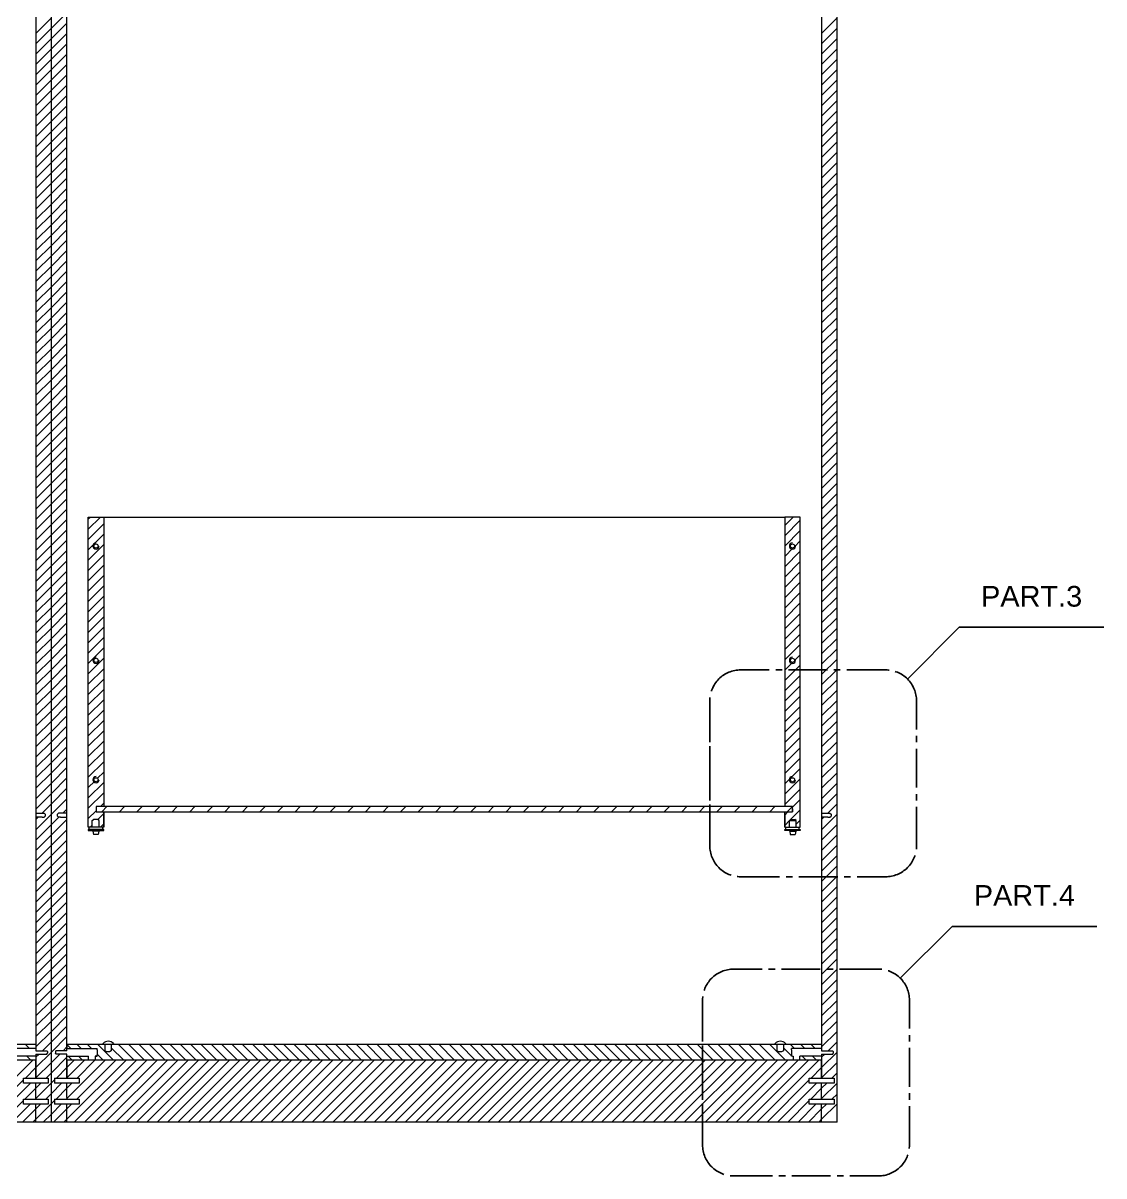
# Model space of a CAD drawing. Header units: millimetres. Extents: x -1335 to 2991, y -7 to 1980.
# Drawn here: x -737.8 to -633.3, y 1516.4 to 1627.9 of the extents above; entities that cross this region are included whole.
import ezdxf
from ezdxf.enums import TextEntityAlignment as Align

# ---------------------------------------------------------------- set-up
doc = ezdxf.new("R2010")
doc.units = ezdxf.units.MM
doc.linetypes.add('CENTER2', pattern=[1.125, 0.75, -0.125, 0.125, -0.125])
doc.layers.get('0').update_dxf_attribs({"color": 8})
doc.layers.add('A-SECT A-MCUT', color=7, linetype='Continuous', lineweight=35)
for name, color, linetype in [('Campiture', 1, 'Continuous'), ('filatura', 8, 'Continuous'), ('Incastri', 4, 'Continuous')]:
    doc.layers.add(name, color=color, linetype=linetype)
doc.styles.add('ARIAL', font='Arial.ttf')

msp = doc.modelspace()

# ---------------------------------------------------------------- hatches: boundary and pattern name
h = msp.add_hatch()
h.set_pattern_fill('JIS_WOOD', color=175, scale=1.7)
h.set_pattern_definition([(45, (-1304.884, 738.9291), (-0.85, 0.85), [])])
h.paths.add_polyline_path([(-663.39, 1551.92), (-663.39, 1552.12), (-730.75, 1552.12), (-730.75, 1551.62), (-730, 1551.62), (-664.14, 1551.62), (-663.39, 1551.62)])

# ---------------------------------------------------------------- linework, layer by layer
for p, q in [((-735.07, 1527.61), (-735.07, 1722.81)), ((-659.07, 1527.61), (-659.07, 1722.81)), ((-659.07, 1527.61), (-659.07, 1722.81)), ((-736.57, 1721.89), (-736.57, 1551.1)), ((-660.57, 1721.89), (-660.57, 1551.5)), ((-733.57, 1625.96), (-733.57, 1672.88)), ((-733.57, 1624.46), (-733.57, 1625.96)), ((-733.57, 1577.53), (-733.57, 1624.46)), ((-731.5, 1550.12), (-731.5, 1580.12)), ((-731.5, 1580.12), (-730, 1580.12)), ((-730, 1580.12), (-730, 1561.82)), ((-730, 1580.12), (-664.14, 1580.12)), ((-662.64, 1580.12), (-664.14, 1580.12)), ((-664.14, 1580.12), (-664.14, 1561.82)), ((-662.64, 1550.12), (-662.64, 1580.12)), ((-733.57, 1576.03), (-733.57, 1577.53)), ((-733.57, 1551.5), (-733.57, 1576.03)), ((-730, 1561.82), (-730, 1552.92)), ((-664.14, 1561.82), (-664.14, 1552.92)), ((-730, 1552.92), (-730, 1552.12)), ((-664.14, 1552.92), (-664.14, 1552.12)), ((-736.57, 1551.1), (-736.57, 1528.52)), ((-733.57, 1528.52), (-733.57, 1551.5)), ((-730.75, 1551.62), (-730.75, 1551.62)), ((-730, 1551.62), (-730, 1551.02)), ((-730, 1550.12), (-730, 1551.62)), ((-730, 1551.02), (-730, 1550.82)), ((-730, 1550.82), (-730, 1550.62)), ((-664.14, 1551.62), (-664.14, 1551.02)), ((-664.14, 1550.12), (-664.14, 1551.62)), ((-664.14, 1551.02), (-664.14, 1550.82)), ((-664.14, 1550.82), (-664.14, 1550.62)), ((-663.39, 1551.62), (-663.39, 1551.62)), ((-660.57, 1551.5), (-660.57, 1528.52)), ((-730, 1550.12), (-731.5, 1550.12)), ((-730, 1550.62), (-730, 1550.12)), ((-664.14, 1550.62), (-664.14, 1550.12)), ((-664.14, 1550.12), (-662.64, 1550.12)), ((-736.57, 1529.11), (-809.57, 1529.11)), ((-733.57, 1528.52), (-733.57, 1529.11)), ((-733.57, 1529.11), (-733.57, 1528.73)), ((-730.07, 1529.11), (-733.57, 1529.11)), ((-660.57, 1529.11), (-733.57, 1529.11)), ((-729.07, 1529.11), (-730.07, 1529.11)), ((-729.87, 1529.11), (-730.07, 1529.11)), ((-736.57, 1527.61), (-809.57, 1527.61)), ((-736.57, 1528.19), (-736.57, 1527.61)), ((-736.57, 1525.88), (-736.57, 1527.61)), ((-736.57, 1527.61), (-736.57, 1525.88)), ((-735.07, 1521.61), (-735.07, 1527.61)), ((-735.07, 1521.61), (-735.07, 1527.61)), ((-733.57, 1527.61), (-733.57, 1528.19)), ((-733.57, 1525.88), (-733.57, 1528.19)), ((-733.57, 1527.61), (-733.57, 1525.88)), ((-733.57, 1527.61), (-733.57, 1525.88)), ((-660.57, 1527.61), (-733.57, 1527.61)), ((-660.57, 1528.19), (-660.57, 1527.61)), ((-660.57, 1525.88), (-660.57, 1527.61)), ((-660.57, 1527.61), (-660.57, 1525.88)), ((-659.07, 1521.61), (-659.07, 1527.61)), ((-659.07, 1521.61), (-659.07, 1527.61)), ((-736.57, 1523.84), (-736.57, 1525.38)), ((-733.57, 1524.01), (-733.57, 1525.38)), ((-660.57, 1523.84), (-660.57, 1525.38)), ((-733.57, 1524.01), (-733.57, 1523.84)), ((-736.57, 1521.61), (-736.57, 1523.34)), ((-733.57, 1521.61), (-733.57, 1523.34)), ((-733.57, 1521.61), (-733.57, 1523.34)), ((-660.57, 1521.61), (-660.57, 1523.34)), ((-735.07, 1521.61), (-811.07, 1521.61)), ((-659.07, 1521.61), (-735.07, 1521.61))]:
    msp.add_line(p, q)
at = {"color": 175, "linetype": 'Continuous'}
for p, q in [((-731.5, 1579.96), (-731.33, 1580.12)), ((-731.5, 1578.96), (-730.33, 1580.12)), ((-664.14, 1579.31), (-663.33, 1580.12)), ((-664.14, 1578.31), (-662.64, 1579.81)), ((-731.5, 1577.96), (-730, 1579.46)), ((-664.14, 1577.31), (-662.64, 1578.81)), ((-731.5, 1576.96), (-730, 1578.46)), ((-731.5, 1575.96), (-730, 1577.46)), ((-663.2, 1577.25), (-662.64, 1577.81)), ((-731.5, 1574.96), (-730, 1576.46)), ((-664.14, 1576.31), (-663.32, 1577.13)), ((-664.14, 1575.31), (-662.64, 1576.81)), ((-731.5, 1573.96), (-730, 1575.46)), ((-664.14, 1574.31), (-662.64, 1575.81)), ((-731.5, 1572.96), (-730, 1574.46)), ((-664.14, 1573.31), (-662.64, 1574.81)), ((-731.5, 1571.96), (-730, 1573.46)), ((-664.14, 1572.31), (-662.64, 1573.81)), ((-731.5, 1570.96), (-730, 1572.46)), ((-664.14, 1571.31), (-662.64, 1572.81)), ((-731.5, 1569.96), (-730, 1571.46)), ((-664.14, 1570.31), (-662.64, 1571.81)), ((-664.14, 1569.31), (-662.64, 1570.81)), ((-731.5, 1568.96), (-730, 1570.46)), ((-664.14, 1568.31), (-662.64, 1569.81)), ((-731.5, 1567.96), (-730, 1569.46)), ((-664.14, 1567.31), (-662.64, 1568.81)), ((-731.5, 1566.96), (-730, 1568.46)), ((-731.5, 1565.96), (-730, 1567.46)), ((-664.14, 1566.31), (-662.64, 1567.81)), ((-731.5, 1564.96), (-730, 1566.46)), ((-663.19, 1566.26), (-662.64, 1566.81)), ((-731.5, 1563.96), (-730, 1565.46)), ((-664.14, 1565.31), (-663.38, 1566.07)), ((-664.14, 1564.31), (-662.64, 1565.81)), ((-731.5, 1562.96), (-730, 1564.46)), ((-664.14, 1563.31), (-662.64, 1564.81)), ((-731.5, 1561.96), (-730, 1563.46)), ((-664.14, 1562.31), (-662.64, 1563.81)), ((-731.5, 1560.96), (-730, 1562.46)), ((-664.14, 1561.31), (-662.64, 1562.81)), ((-664.14, 1560.31), (-662.64, 1561.81)), ((-731.5, 1559.96), (-730, 1561.46)), ((-664.14, 1559.31), (-662.64, 1560.81)), ((-731.5, 1558.96), (-730, 1560.46)), ((-664.14, 1558.31), (-662.64, 1559.81)), ((-731.5, 1557.96), (-730, 1559.46)), ((-731.5, 1556.96), (-730, 1558.46)), ((-664.14, 1557.31), (-662.64, 1558.81)), ((-731.5, 1555.96), (-730, 1557.46)), ((-664.14, 1556.31), (-662.64, 1557.81)), ((-731.5, 1554.96), (-730, 1556.46)), ((-664.14, 1555.31), (-662.64, 1556.81)), ((-730.6, 1554.86), (-730, 1555.46)), ((-664.14, 1554.31), (-662.64, 1555.81)), ((-731.5, 1553.96), (-730.88, 1554.57)), ((-731.5, 1552.96), (-730, 1554.46)), ((-664.14, 1553.31), (-662.64, 1554.81)), ((-731.5, 1551.96), (-730, 1553.46)), ((-664.14, 1552.31), (-662.64, 1553.81)), ((-730.33, 1552.12), (-730, 1552.46)), ((-663.66, 1550.8), (-662.64, 1551.81)), ((-663.39, 1552.06), (-662.64, 1552.81)), ((-736.57, 1550.89), (-736.36, 1551.1)), ((-731.5, 1550.96), (-730.75, 1551.71)), ((-730.59, 1550.86), (-730, 1551.46)), ((-664.14, 1551.31), (-663.83, 1551.62)), ((-664.14, 1550.31), (-663.68, 1550.77)), ((-663.02, 1550.44), (-662.64, 1550.81)), ((-731.33, 1550.12), (-731.12, 1550.33)), ((-730.33, 1550.12), (-730, 1550.46)), ((-730.85, 1527.61), (-730.82, 1527.63)), ((-736.58, 1525.88), (-736.57, 1525.89)), ((-733.58, 1525.88), (-733.57, 1525.89)), ((-660.58, 1525.88), (-660.57, 1525.89)), ((-736.62, 1523.84), (-736.57, 1523.89)), ((-733.62, 1523.84), (-733.57, 1523.89)), ((-660.62, 1523.84), (-660.57, 1523.89))]:
    msp.add_line(p, q, dxfattribs=at)
at = {"linetype": 'Continuous'}
msp.add_line((-660.57, 1550.89), (-660.36, 1551.1), dxfattribs=at)
msp.add_lwpolyline([(-663.39, 1551.92), (-663.39, 1551.62), (-663.39, 1552.12), (-730.75, 1552.12), (-730.75, 1551.62), (-730, 1551.62), (-664.14, 1551.62), (-663.39, 1551.62), (-663.39, 1551.62)])
at = {"layer": 'A-SECT A-MCUT'}
for p, q in [((-647.26, 1569.46), (-652.26, 1564.46)), ((-647.26, 1569.46), (-633.26, 1569.46)), ((-647.96, 1540.53), (-652.96, 1535.53)), ((-647.96, 1540.53), (-633.96, 1540.53))]:
    msp.add_line(p, q, dxfattribs=at)
at = {"layer": 'A-SECT A-MCUT', "linetype": 'CENTER2', "ltscale": 5}
for points in [[(-671.39, 1548.34, 0.414214), (-668.39, 1545.34), (-654.39, 1545.34, 0.414214), (-651.39, 1548.34), (-651.39, 1562.34, 0.414214), (-654.39, 1565.34), (-668.39, 1565.34, 0.414214), (-671.39, 1562.34), (-671.39, 1548.34), (-671.39, 1562.34)], [(-672.08, 1519.41, 0.414214), (-669.08, 1516.41), (-655.08, 1516.41, 0.414214), (-652.08, 1519.41), (-652.08, 1533.41, 0.414214), (-655.08, 1536.41), (-669.08, 1536.41, 0.414214), (-672.08, 1533.41), (-672.08, 1519.41), (-672.08, 1533.41)]]:
    msp.add_lwpolyline(points, format="xyb", dxfattribs=at)
at = {"layer": 'Campiture'}
msp.add_line((-735.07, 1527.61), (-735.07, 1722.81), dxfattribs=at)
at = {"layer": 'Campiture', "linetype": 'Continuous'}
for p, q in [((-735.07, 1627.39), (-733.57, 1628.89)), ((-736.57, 1626.89), (-735.07, 1628.39)), ((-735.07, 1626.39), (-733.57, 1627.89)), ((-660.57, 1626.89), (-659.07, 1628.39)), ((-736.57, 1625.89), (-735.07, 1627.39)), ((-735.07, 1625.39), (-733.57, 1626.89)), ((-660.57, 1625.89), (-659.07, 1627.39)), ((-736.57, 1624.89), (-735.07, 1626.39)), ((-736.57, 1623.89), (-735.07, 1625.39)), ((-735.07, 1624.39), (-733.57, 1625.89)), ((-660.57, 1624.89), (-659.07, 1626.39)), ((-660.57, 1623.89), (-659.07, 1625.39)), ((-736.57, 1622.89), (-735.07, 1624.39)), ((-735.07, 1623.39), (-733.57, 1624.89)), ((-660.57, 1622.89), (-659.07, 1624.39)), ((-736.57, 1621.89), (-735.07, 1623.39)), ((-735.07, 1622.39), (-733.57, 1623.89)), ((-660.57, 1621.89), (-659.07, 1623.39)), ((-736.57, 1620.89), (-735.07, 1622.39)), ((-735.07, 1621.39), (-733.57, 1622.89)), ((-660.57, 1620.89), (-659.07, 1622.39)), ((-736.57, 1619.89), (-735.07, 1621.39)), ((-735.07, 1620.39), (-733.57, 1621.89)), ((-735.07, 1619.39), (-733.57, 1620.89)), ((-660.57, 1619.89), (-659.07, 1621.39)), ((-736.57, 1618.89), (-735.07, 1620.39)), ((-735.07, 1618.39), (-733.57, 1619.89)), ((-660.57, 1618.89), (-659.07, 1620.39)), ((-736.57, 1617.89), (-735.07, 1619.39)), ((-735.07, 1617.39), (-733.57, 1618.89)), ((-660.57, 1617.89), (-659.07, 1619.39)), ((-736.57, 1616.89), (-735.07, 1618.39)), ((-735.07, 1616.39), (-733.57, 1617.89)), ((-660.57, 1616.89), (-659.07, 1618.39)), ((-736.57, 1615.89), (-735.07, 1617.39)), ((-735.07, 1615.39), (-733.57, 1616.89)), ((-660.57, 1615.89), (-659.07, 1617.39)), ((-736.57, 1614.89), (-735.07, 1616.39)), ((-736.57, 1613.89), (-735.07, 1615.39)), ((-735.07, 1614.39), (-733.57, 1615.89)), ((-660.57, 1614.89), (-659.07, 1616.39)), ((-660.57, 1613.89), (-659.07, 1615.39)), ((-736.57, 1612.89), (-735.07, 1614.39)), ((-735.07, 1613.39), (-733.57, 1614.89)), ((-660.57, 1612.89), (-659.07, 1614.39)), ((-736.57, 1611.89), (-735.07, 1613.39)), ((-735.07, 1612.39), (-733.57, 1613.89)), ((-660.57, 1611.89), (-659.07, 1613.39)), ((-736.57, 1610.89), (-735.07, 1612.39)), ((-735.07, 1611.39), (-733.57, 1612.89)), ((-660.57, 1610.89), (-659.07, 1612.39)), ((-736.57, 1609.89), (-735.07, 1611.39)), ((-735.07, 1610.39), (-733.57, 1611.89)), ((-735.07, 1609.39), (-733.57, 1610.89)), ((-660.57, 1609.89), (-659.07, 1611.39)), ((-736.57, 1608.89), (-735.07, 1610.39)), ((-735.07, 1608.39), (-733.57, 1609.89)), ((-660.57, 1608.89), (-659.07, 1610.39)), ((-736.57, 1607.89), (-735.07, 1609.39)), ((-735.07, 1607.39), (-733.57, 1608.89)), ((-660.57, 1607.89), (-659.07, 1609.39)), ((-736.57, 1606.89), (-735.07, 1608.39)), ((-735.07, 1606.39), (-733.57, 1607.89)), ((-660.57, 1606.89), (-659.07, 1608.39)), ((-736.57, 1605.89), (-735.07, 1607.39)), ((-736.57, 1604.89), (-735.07, 1606.39)), ((-735.07, 1605.39), (-733.57, 1606.89)), ((-660.57, 1605.89), (-659.07, 1607.39)), ((-660.57, 1604.89), (-659.07, 1606.39)), ((-736.57, 1603.89), (-735.07, 1605.39)), ((-735.07, 1604.39), (-733.57, 1605.89)), ((-660.57, 1603.89), (-659.07, 1605.39)), ((-736.57, 1602.89), (-735.07, 1604.39)), ((-735.07, 1603.39), (-733.57, 1604.89)), ((-660.57, 1602.89), (-659.07, 1604.39)), ((-736.57, 1601.89), (-735.07, 1603.39)), ((-735.07, 1602.39), (-733.57, 1603.89)), ((-660.57, 1601.89), (-659.07, 1603.39)), ((-736.57, 1600.89), (-735.07, 1602.39)), ((-735.07, 1601.39), (-733.57, 1602.89)), ((-660.57, 1600.89), (-659.07, 1602.39)), ((-736.57, 1599.89), (-735.07, 1601.39)), ((-735.07, 1600.39), (-733.57, 1601.89)), ((-735.07, 1599.39), (-733.57, 1600.89)), ((-660.57, 1599.89), (-659.07, 1601.39)), ((-736.57, 1598.89), (-735.07, 1600.39)), ((-735.07, 1598.39), (-733.57, 1599.89)), ((-660.57, 1598.89), (-659.07, 1600.39)), ((-736.57, 1597.89), (-735.07, 1599.39)), ((-735.07, 1597.39), (-733.57, 1598.89)), ((-660.57, 1597.89), (-659.07, 1599.39)), ((-736.57, 1596.89), (-735.07, 1598.39)), ((-735.07, 1596.39), (-733.57, 1597.89)), ((-660.57, 1596.89), (-659.07, 1598.39)), ((-736.57, 1595.89), (-735.07, 1597.39)), ((-736.57, 1594.89), (-735.07, 1596.39)), ((-735.07, 1595.39), (-733.57, 1596.89)), ((-660.57, 1595.89), (-659.07, 1597.39)), ((-660.57, 1594.89), (-659.07, 1596.39)), ((-736.57, 1593.89), (-735.07, 1595.39)), ((-735.07, 1594.39), (-733.57, 1595.89)), ((-660.57, 1593.89), (-659.07, 1595.39)), ((-736.57, 1592.89), (-735.07, 1594.39)), ((-735.07, 1593.39), (-733.57, 1594.89)), ((-660.57, 1592.89), (-659.07, 1594.39)), ((-736.57, 1591.89), (-735.07, 1593.39)), ((-735.07, 1592.39), (-733.57, 1593.89)), ((-660.57, 1591.89), (-659.07, 1593.39)), ((-736.57, 1590.89), (-735.07, 1592.39)), ((-735.07, 1591.39), (-733.57, 1592.89)), ((-660.57, 1590.89), (-659.07, 1592.39)), ((-736.57, 1589.89), (-735.07, 1591.39)), ((-735.07, 1590.39), (-733.57, 1591.89)), ((-735.07, 1589.39), (-733.57, 1590.89)), ((-660.57, 1589.89), (-659.07, 1591.39)), ((-736.57, 1588.89), (-735.07, 1590.39)), ((-735.07, 1588.39), (-733.57, 1589.89)), ((-660.57, 1588.89), (-659.07, 1590.39)), ((-736.57, 1587.89), (-735.07, 1589.39)), ((-735.07, 1587.39), (-733.57, 1588.89)), ((-660.57, 1587.89), (-659.07, 1589.39)), ((-736.57, 1586.89), (-735.07, 1588.39)), ((-735.07, 1586.39), (-733.57, 1587.89)), ((-660.57, 1586.89), (-659.07, 1588.39)), ((-736.57, 1585.89), (-735.07, 1587.39)), ((-736.57, 1584.89), (-735.07, 1586.39)), ((-735.07, 1585.39), (-733.57, 1586.89)), ((-660.57, 1585.89), (-659.07, 1587.39)), ((-660.57, 1584.89), (-659.07, 1586.39)), ((-736.57, 1583.89), (-735.07, 1585.39)), ((-735.07, 1584.39), (-733.57, 1585.89)), ((-660.57, 1583.89), (-659.07, 1585.39)), ((-736.57, 1582.89), (-735.07, 1584.39)), ((-735.07, 1583.39), (-733.57, 1584.89)), ((-660.57, 1582.89), (-659.07, 1584.39)), ((-736.57, 1581.89), (-735.07, 1583.39)), ((-735.07, 1582.39), (-733.57, 1583.89)), ((-660.57, 1581.89), (-659.07, 1583.39)), ((-736.57, 1580.89), (-735.07, 1582.39)), ((-735.07, 1581.39), (-733.57, 1582.89)), ((-735.07, 1580.39), (-733.57, 1581.89)), ((-660.57, 1580.89), (-659.07, 1582.39)), ((-736.57, 1579.89), (-735.07, 1581.39)), ((-735.07, 1579.39), (-733.57, 1580.89)), ((-660.57, 1579.89), (-659.07, 1581.39)), ((-736.57, 1578.89), (-735.07, 1580.39)), ((-735.07, 1578.39), (-733.57, 1579.89)), ((-660.57, 1578.89), (-659.07, 1580.39)), ((-736.57, 1577.89), (-735.07, 1579.39)), ((-735.07, 1577.39), (-733.57, 1578.89)), ((-660.57, 1577.89), (-659.07, 1579.39)), ((-736.57, 1576.89), (-735.07, 1578.39)), ((-735.07, 1576.39), (-733.57, 1577.89)), ((-660.57, 1576.89), (-659.07, 1578.39)), ((-736.57, 1575.89), (-735.07, 1577.39)), ((-736.57, 1574.89), (-735.07, 1576.39)), ((-735.07, 1575.39), (-733.57, 1576.89)), ((-660.57, 1575.89), (-659.07, 1577.39)), ((-660.57, 1574.89), (-659.07, 1576.39)), ((-736.57, 1573.89), (-735.07, 1575.39)), ((-735.07, 1574.39), (-733.57, 1575.89)), ((-660.57, 1573.89), (-659.07, 1575.39)), ((-736.57, 1572.89), (-735.07, 1574.39)), ((-735.07, 1573.39), (-733.57, 1574.89)), ((-660.57, 1572.89), (-659.07, 1574.39)), ((-736.57, 1571.89), (-735.07, 1573.39)), ((-735.07, 1572.39), (-733.57, 1573.89)), ((-660.57, 1571.89), (-659.07, 1573.39)), ((-736.57, 1570.89), (-735.07, 1572.39)), ((-735.07, 1571.39), (-733.57, 1572.89)), ((-735.07, 1570.39), (-733.57, 1571.89)), ((-660.57, 1570.89), (-659.07, 1572.39)), ((-736.57, 1569.89), (-735.07, 1571.39)), ((-735.07, 1569.39), (-733.57, 1570.89)), ((-660.57, 1569.89), (-659.07, 1571.39)), ((-736.57, 1568.89), (-735.07, 1570.39)), ((-735.07, 1568.39), (-733.57, 1569.89)), ((-660.57, 1568.89), (-659.07, 1570.39)), ((-736.57, 1567.89), (-735.07, 1569.39)), ((-735.07, 1567.39), (-733.57, 1568.89)), ((-660.57, 1567.89), (-659.07, 1569.39)), ((-736.57, 1566.89), (-735.07, 1568.39)), ((-736.57, 1565.89), (-735.07, 1567.39)), ((-735.07, 1566.39), (-733.57, 1567.89)), ((-660.57, 1566.89), (-659.07, 1568.39)), ((-660.57, 1565.89), (-659.07, 1567.39)), ((-736.57, 1564.89), (-735.07, 1566.39)), ((-735.07, 1565.39), (-733.57, 1566.89)), ((-660.57, 1564.89), (-659.07, 1566.39)), ((-736.57, 1563.89), (-735.07, 1565.39)), ((-735.07, 1564.39), (-733.57, 1565.89)), ((-660.57, 1563.89), (-659.07, 1565.39)), ((-736.57, 1562.89), (-735.07, 1564.39)), ((-735.07, 1563.39), (-733.57, 1564.89)), ((-660.57, 1562.89), (-659.07, 1564.39)), ((-736.57, 1561.89), (-735.07, 1563.39)), ((-735.07, 1562.39), (-733.57, 1563.89)), ((-660.57, 1561.89), (-659.07, 1563.39)), ((-736.57, 1560.89), (-735.07, 1562.39)), ((-735.07, 1561.39), (-733.57, 1562.89)), ((-735.07, 1560.39), (-733.57, 1561.89)), ((-660.57, 1560.89), (-659.07, 1562.39)), ((-736.57, 1559.89), (-735.07, 1561.39)), ((-735.07, 1559.39), (-733.57, 1560.89)), ((-660.57, 1559.89), (-659.07, 1561.39)), ((-736.57, 1558.89), (-735.07, 1560.39)), ((-735.07, 1558.39), (-733.57, 1559.89)), ((-660.57, 1558.89), (-659.07, 1560.39)), ((-736.57, 1557.89), (-735.07, 1559.39)), ((-735.07, 1557.39), (-733.57, 1558.89)), ((-660.57, 1557.89), (-659.07, 1559.39)), ((-736.57, 1556.89), (-735.07, 1558.39)), ((-736.57, 1555.89), (-735.07, 1557.39)), ((-735.07, 1556.39), (-733.57, 1557.89)), ((-660.57, 1556.89), (-659.07, 1558.39)), ((-660.57, 1555.89), (-659.07, 1557.39)), ((-736.57, 1554.89), (-735.07, 1556.39)), ((-735.07, 1555.39), (-733.57, 1556.89)), ((-660.57, 1554.89), (-659.07, 1556.39)), ((-736.57, 1553.89), (-735.07, 1555.39)), ((-735.07, 1554.39), (-733.57, 1555.89)), ((-660.57, 1553.89), (-659.07, 1555.39)), ((-736.57, 1552.89), (-735.07, 1554.39)), ((-735.07, 1553.39), (-733.57, 1554.89)), ((-660.57, 1552.89), (-659.07, 1554.39)), ((-736.57, 1551.89), (-735.07, 1553.39)), ((-735.07, 1552.39), (-733.57, 1553.89)), ((-735.07, 1551.39), (-733.57, 1552.89)), ((-660.57, 1551.89), (-659.07, 1553.39)), ((-735.96, 1551.5), (-735.07, 1552.39)), ((-733.96, 1551.5), (-733.57, 1551.89)), ((-659.96, 1551.5), (-659.07, 1552.39)), ((-736.57, 1549.89), (-735.07, 1551.39)), ((-735.07, 1550.39), (-734.36, 1551.1)), ((-735.07, 1549.39), (-733.57, 1550.89)), ((-660.57, 1549.89), (-659.07, 1551.39)), ((-736.57, 1548.89), (-735.07, 1550.39)), ((-735.07, 1548.39), (-733.57, 1549.89)), ((-660.57, 1548.89), (-659.07, 1550.39)), ((-736.57, 1547.89), (-735.07, 1549.39)), ((-735.07, 1547.39), (-733.57, 1548.89)), ((-660.57, 1547.89), (-659.07, 1549.39)), ((-736.57, 1546.89), (-735.07, 1548.39)), ((-736.57, 1545.89), (-735.07, 1547.39)), ((-735.07, 1546.39), (-733.57, 1547.89)), ((-660.57, 1546.89), (-659.07, 1548.39)), ((-660.57, 1545.89), (-659.07, 1547.39)), ((-736.57, 1544.89), (-735.07, 1546.39)), ((-735.07, 1545.39), (-733.57, 1546.89)), ((-660.57, 1544.89), (-659.07, 1546.39)), ((-736.57, 1543.89), (-735.07, 1545.39)), ((-735.07, 1544.39), (-733.57, 1545.89)), ((-660.57, 1543.89), (-659.07, 1545.39)), ((-736.57, 1542.89), (-735.07, 1544.39)), ((-735.07, 1543.39), (-733.57, 1544.89)), ((-660.57, 1542.89), (-659.07, 1544.39)), ((-736.57, 1541.89), (-735.07, 1543.39)), ((-735.07, 1542.39), (-733.57, 1543.89)), ((-735.07, 1541.39), (-733.57, 1542.89)), ((-660.57, 1541.89), (-659.07, 1543.39)), ((-736.57, 1540.89), (-735.07, 1542.39)), ((-735.07, 1540.39), (-733.57, 1541.89)), ((-660.57, 1540.89), (-659.07, 1542.39)), ((-736.57, 1539.89), (-735.07, 1541.39)), ((-735.07, 1539.39), (-733.57, 1540.89)), ((-660.57, 1539.89), (-659.07, 1541.39)), ((-736.57, 1538.89), (-735.07, 1540.39)), ((-735.07, 1538.39), (-733.57, 1539.89)), ((-660.57, 1538.89), (-659.07, 1540.39)), ((-736.57, 1537.89), (-735.07, 1539.39)), ((-736.57, 1536.89), (-735.07, 1538.39)), ((-735.07, 1537.39), (-733.57, 1538.89)), ((-660.57, 1537.89), (-659.07, 1539.39)), ((-660.57, 1536.89), (-659.07, 1538.39)), ((-736.57, 1535.89), (-735.07, 1537.39)), ((-735.07, 1536.39), (-733.57, 1537.89)), ((-660.57, 1535.89), (-659.07, 1537.39)), ((-736.57, 1534.89), (-735.07, 1536.39)), ((-735.07, 1535.39), (-733.57, 1536.89)), ((-660.57, 1534.89), (-659.07, 1536.39)), ((-736.57, 1533.89), (-735.07, 1535.39)), ((-735.07, 1534.39), (-733.57, 1535.89)), ((-660.57, 1533.89), (-659.07, 1535.39)), ((-736.57, 1532.89), (-735.07, 1534.39)), ((-735.07, 1533.39), (-733.57, 1534.89)), ((-660.57, 1532.89), (-659.07, 1534.39)), ((-736.57, 1531.89), (-735.07, 1533.39)), ((-735.07, 1532.39), (-733.57, 1533.89)), ((-735.07, 1531.39), (-733.57, 1532.89)), ((-660.57, 1531.89), (-659.07, 1533.39)), ((-736.57, 1530.89), (-735.07, 1532.39)), ((-735.07, 1530.39), (-733.57, 1531.89)), ((-660.57, 1530.89), (-659.07, 1532.39)), ((-736.57, 1529.89), (-735.07, 1531.39)), ((-735.07, 1529.39), (-733.57, 1530.89)), ((-660.57, 1529.89), (-659.07, 1531.39)), ((-736.57, 1528.89), (-735.07, 1530.39)), ((-735.07, 1528.39), (-733.57, 1529.89)), ((-660.57, 1528.89), (-659.07, 1530.39)), ((-737.19, 1528.73), (-737.57, 1529.11)), ((-736.57, 1526.89), (-735.07, 1528.39)), ((-735.93, 1528.52), (-735.07, 1529.39)), ((-733.93, 1528.52), (-733.57, 1528.89)), ((-733.19, 1528.73), (-733.57, 1529.11)), ((-732.19, 1528.73), (-732.57, 1529.11)), ((-731.19, 1528.73), (-731.57, 1529.11)), ((-729.07, 1527.61), (-730.57, 1529.11)), ((-728.07, 1527.61), (-729.27, 1528.81)), ((-727.07, 1527.61), (-728.57, 1529.11)), ((-726.07, 1527.61), (-727.57, 1529.11)), ((-725.07, 1527.61), (-726.57, 1529.11)), ((-724.07, 1527.61), (-725.57, 1529.11)), ((-723.07, 1527.61), (-724.57, 1529.11)), ((-722.07, 1527.61), (-723.57, 1529.11)), ((-721.07, 1527.61), (-722.57, 1529.11)), ((-720.07, 1527.61), (-721.57, 1529.11)), ((-719.07, 1527.61), (-720.57, 1529.11)), ((-718.07, 1527.61), (-719.57, 1529.11)), ((-717.07, 1527.61), (-718.57, 1529.11)), ((-716.07, 1527.61), (-717.57, 1529.11)), ((-715.07, 1527.61), (-716.57, 1529.11)), ((-714.07, 1527.61), (-715.57, 1529.11)), ((-713.07, 1527.61), (-714.57, 1529.11)), ((-712.07, 1527.61), (-713.57, 1529.11)), ((-711.07, 1527.61), (-712.57, 1529.11)), ((-710.07, 1527.61), (-711.57, 1529.11)), ((-709.07, 1527.61), (-710.57, 1529.11)), ((-708.07, 1527.61), (-709.57, 1529.11)), ((-707.07, 1527.61), (-708.57, 1529.11)), ((-706.07, 1527.61), (-707.57, 1529.11)), ((-705.07, 1527.61), (-706.57, 1529.11)), ((-704.07, 1527.61), (-705.57, 1529.11)), ((-703.07, 1527.61), (-704.57, 1529.11)), ((-702.07, 1527.61), (-703.57, 1529.11)), ((-701.07, 1527.61), (-702.57, 1529.11)), ((-700.07, 1527.61), (-701.57, 1529.11)), ((-699.07, 1527.61), (-700.57, 1529.11)), ((-698.07, 1527.61), (-699.57, 1529.11)), ((-697.07, 1527.61), (-698.57, 1529.11)), ((-696.07, 1527.61), (-697.57, 1529.11)), ((-695.07, 1527.61), (-696.57, 1529.11)), ((-694.07, 1527.61), (-695.57, 1529.11)), ((-693.07, 1527.61), (-694.57, 1529.11)), ((-692.07, 1527.61), (-693.57, 1529.11)), ((-691.07, 1527.61), (-692.57, 1529.11)), ((-690.07, 1527.61), (-691.57, 1529.11)), ((-689.07, 1527.61), (-690.57, 1529.11)), ((-688.07, 1527.61), (-689.57, 1529.11)), ((-687.07, 1527.61), (-688.57, 1529.11)), ((-686.07, 1527.61), (-687.57, 1529.11)), ((-685.07, 1527.61), (-686.57, 1529.11)), ((-684.07, 1527.61), (-685.57, 1529.11)), ((-683.07, 1527.61), (-684.57, 1529.11)), ((-682.07, 1527.61), (-683.57, 1529.11)), ((-681.07, 1527.61), (-682.57, 1529.11)), ((-680.07, 1527.61), (-681.57, 1529.11)), ((-679.07, 1527.61), (-680.57, 1529.11)), ((-678.07, 1527.61), (-679.57, 1529.11)), ((-677.07, 1527.61), (-678.57, 1529.11)), ((-676.07, 1527.61), (-677.57, 1529.11)), ((-675.07, 1527.61), (-676.57, 1529.11)), ((-674.07, 1527.61), (-675.57, 1529.11)), ((-673.07, 1527.61), (-674.57, 1529.11)), ((-672.07, 1527.61), (-673.57, 1529.11)), ((-671.07, 1527.61), (-672.57, 1529.11)), ((-670.07, 1527.61), (-671.57, 1529.11)), ((-669.07, 1527.61), (-670.57, 1529.11)), ((-668.07, 1527.61), (-669.57, 1529.11)), ((-667.07, 1527.61), (-668.57, 1529.11)), ((-666.07, 1527.61), (-667.57, 1529.11)), ((-665.07, 1527.61), (-666.57, 1529.11)), ((-664.07, 1527.61), (-665.57, 1529.11)), ((-663.49, 1528.03), (-664.27, 1528.81)), ((-663.19, 1528.73), (-663.57, 1529.11)), ((-662.19, 1528.73), (-662.57, 1529.11)), ((-661.19, 1528.73), (-661.57, 1529.11)), ((-660.57, 1526.89), (-659.07, 1528.39)), ((-659.93, 1528.52), (-659.07, 1529.39)), ((-742.85, 1521.61), (-736.85, 1527.61)), ((-737.07, 1527.61), (-737.45, 1527.99)), ((-736.57, 1527.89), (-736.26, 1528.19)), ((-736.57, 1525.89), (-735.07, 1527.39)), ((-735.07, 1527.39), (-734.26, 1528.19)), ((-735.07, 1526.39), (-733.57, 1527.89)), ((-733.57, 1526.89), (-732.85, 1527.61)), ((-733.57, 1525.89), (-731.85, 1527.61)), ((-733.57, 1523.89), (-729.85, 1527.61)), ((-733.57, 1521.89), (-727.85, 1527.61)), ((-733.07, 1527.61), (-733.45, 1527.99)), ((-732.85, 1521.61), (-726.85, 1527.61)), ((-732.62, 1523.84), (-728.85, 1527.61)), ((-732.58, 1525.88), (-730.85, 1527.61)), ((-732.07, 1527.61), (-732.45, 1527.99)), ((-731.85, 1521.61), (-725.85, 1527.61)), ((-730.85, 1521.61), (-724.85, 1527.61)), ((-730.07, 1527.61), (-730.65, 1528.18)), ((-729.85, 1521.61), (-723.85, 1527.61)), ((-728.85, 1521.61), (-722.85, 1527.61)), ((-727.85, 1521.61), (-721.85, 1527.61)), ((-726.85, 1521.61), (-720.85, 1527.61)), ((-725.85, 1521.61), (-719.85, 1527.61)), ((-724.85, 1521.61), (-718.85, 1527.61)), ((-723.85, 1521.61), (-717.85, 1527.61)), ((-722.85, 1521.61), (-716.85, 1527.61)), ((-721.85, 1521.61), (-715.85, 1527.61)), ((-720.85, 1521.61), (-714.85, 1527.61)), ((-719.85, 1521.61), (-713.85, 1527.61)), ((-718.85, 1521.61), (-712.85, 1527.61)), ((-717.85, 1521.61), (-711.85, 1527.61)), ((-716.85, 1521.61), (-710.85, 1527.61)), ((-715.85, 1521.61), (-709.85, 1527.61)), ((-714.85, 1521.61), (-708.85, 1527.61)), ((-713.85, 1521.61), (-707.85, 1527.61)), ((-712.85, 1521.61), (-706.85, 1527.61)), ((-711.85, 1521.61), (-705.85, 1527.61)), ((-710.85, 1521.61), (-704.85, 1527.61)), ((-709.85, 1521.61), (-703.85, 1527.61)), ((-708.85, 1521.61), (-702.85, 1527.61)), ((-707.85, 1521.61), (-701.85, 1527.61)), ((-706.85, 1521.61), (-700.85, 1527.61)), ((-705.85, 1521.61), (-699.85, 1527.61)), ((-704.85, 1521.61), (-698.85, 1527.61)), ((-703.85, 1521.61), (-697.85, 1527.61)), ((-702.85, 1521.61), (-696.85, 1527.61)), ((-701.85, 1521.61), (-695.85, 1527.61)), ((-700.85, 1521.61), (-694.85, 1527.61)), ((-699.85, 1521.61), (-693.85, 1527.61)), ((-698.85, 1521.61), (-692.85, 1527.61)), ((-697.85, 1521.61), (-691.85, 1527.61)), ((-696.85, 1521.61), (-690.85, 1527.61)), ((-695.85, 1521.61), (-689.85, 1527.61)), ((-694.85, 1521.61), (-688.85, 1527.61)), ((-693.85, 1521.61), (-687.85, 1527.61)), ((-692.85, 1521.61), (-686.85, 1527.61)), ((-691.85, 1521.61), (-685.85, 1527.61)), ((-690.85, 1521.61), (-684.85, 1527.61)), ((-689.85, 1521.61), (-683.85, 1527.61)), ((-688.85, 1521.61), (-682.85, 1527.61)), ((-687.85, 1521.61), (-681.85, 1527.61)), ((-686.85, 1521.61), (-680.85, 1527.61)), ((-685.85, 1521.61), (-679.85, 1527.61)), ((-684.85, 1521.61), (-678.85, 1527.61)), ((-683.85, 1521.61), (-677.85, 1527.61)), ((-682.85, 1521.61), (-676.85, 1527.61)), ((-681.85, 1521.61), (-675.85, 1527.61)), ((-680.85, 1521.61), (-674.85, 1527.61)), ((-679.85, 1521.61), (-673.85, 1527.61)), ((-678.85, 1521.61), (-672.85, 1527.61)), ((-677.85, 1521.61), (-671.85, 1527.61)), ((-676.85, 1521.61), (-670.85, 1527.61)), ((-675.85, 1521.61), (-669.85, 1527.61)), ((-674.85, 1521.61), (-668.85, 1527.61)), ((-673.85, 1521.61), (-667.85, 1527.61)), ((-672.85, 1521.61), (-666.85, 1527.61)), ((-671.85, 1521.61), (-665.85, 1527.61)), ((-670.85, 1521.61), (-664.85, 1527.61)), ((-669.85, 1521.61), (-663.85, 1527.61)), ((-668.85, 1521.61), (-662.85, 1527.61)), ((-667.85, 1521.61), (-661.85, 1527.61)), ((-666.85, 1521.61), (-660.85, 1527.61)), ((-662.07, 1527.61), (-662.45, 1527.99)), ((-661.07, 1527.61), (-661.45, 1527.99)), ((-660.57, 1527.89), (-660.26, 1528.19)), ((-660.57, 1525.89), (-659.07, 1527.39)), ((-737.58, 1525.88), (-736.57, 1526.89)), ((-735.58, 1525.88), (-735.07, 1526.39)), ((-734.58, 1525.88), (-733.57, 1526.89)), ((-661.58, 1525.88), (-660.57, 1526.89)), ((-659.58, 1525.88), (-659.07, 1526.39)), ((-741.85, 1521.61), (-737.77, 1525.69)), ((-740.85, 1521.61), (-737.08, 1525.38)), ((-736.57, 1523.89), (-734.77, 1525.69)), ((-736.57, 1524.89), (-736.08, 1525.38)), ((-735.07, 1524.39), (-734.08, 1525.38)), ((-733.57, 1524.89), (-733.08, 1525.38)), ((-665.85, 1521.61), (-661.77, 1525.69)), ((-664.85, 1521.61), (-661.08, 1525.38)), ((-660.57, 1523.89), (-659.07, 1525.39)), ((-660.57, 1524.89), (-660.08, 1525.38)), ((-737.62, 1523.84), (-736.57, 1524.89)), ((-735.62, 1523.84), (-735.07, 1524.39)), ((-734.62, 1523.84), (-733.57, 1524.89)), ((-661.62, 1523.84), (-660.57, 1524.89)), ((-659.57, 1523.84), (-659.07, 1524.31)), ((-739.85, 1521.61), (-737.77, 1523.69)), ((-738.85, 1521.61), (-737.12, 1523.34)), ((-737.85, 1521.61), (-736.57, 1522.89)), ((-736.57, 1521.89), (-734.77, 1523.69)), ((-736.57, 1522.89), (-736.12, 1523.34)), ((-735.07, 1522.39), (-734.12, 1523.34)), ((-734.85, 1521.61), (-733.57, 1522.89)), ((-733.57, 1522.89), (-733.12, 1523.34)), ((-663.85, 1521.61), (-661.77, 1523.69)), ((-662.85, 1521.61), (-661.12, 1523.34)), ((-661.85, 1521.61), (-660.57, 1522.89)), ((-660.57, 1521.89), (-659.07, 1523.39)), ((-660.57, 1522.89), (-660.1, 1523.34)), ((-736.85, 1521.61), (-736.57, 1521.89)), ((-735.85, 1521.61), (-735.07, 1522.39)), ((-733.85, 1521.61), (-733.57, 1521.89)), ((-660.85, 1521.61), (-660.57, 1521.89))]:
    msp.add_line(p, q, dxfattribs=at)
at = {"layer": 'filatura'}
for centre in [(-663.39, 1577.32), (-663.39, 1566.27)]:
    msp.add_arc(centre, 0.3, 90, 0, dxfattribs=at)
at = {"layer": 'Incastri'}
for p, q in [((-736.57, 1551.5), (-735.77, 1551.5)), ((-735.96, 1551.1), (-736.57, 1551.1)), ((-735.96, 1551.1), (-735.77, 1551.1)), ((-735.77, 1551.5), (-735.66, 1551.4)), ((-735.77, 1551.1), (-735.66, 1551.2)), ((-735.66, 1551.4), (-735.66, 1551.2)), ((-734.37, 1551.5), (-734.48, 1551.4)), ((-734.48, 1551.2), (-734.48, 1551.4)), ((-734.37, 1551.1), (-734.48, 1551.2)), ((-733.57, 1551.5), (-734.37, 1551.5)), ((-734.18, 1551.1), (-734.37, 1551.1)), ((-734.18, 1551.1), (-733.57, 1551.1)), ((-731.12, 1550.78), (-730.98, 1550.87)), ((-731.12, 1550.12), (-731.12, 1550.78)), ((-730.6, 1550.87), (-730.98, 1550.87)), ((-730.46, 1550.78), (-730.6, 1550.87)), ((-730.46, 1550.12), (-730.46, 1550.78)), ((-663.68, 1550.78), (-663.54, 1550.87)), ((-663.68, 1550.12), (-663.68, 1550.78)), ((-663.68, 1550.78), (-663.02, 1550.78)), ((-663.54, 1550.87), (-663.16, 1550.87)), ((-663.02, 1550.78), (-663.16, 1550.87)), ((-663.02, 1550.12), (-663.02, 1550.78)), ((-660.57, 1551.5), (-659.77, 1551.5)), ((-659.96, 1551.1), (-660.57, 1551.1)), ((-659.96, 1551.1), (-659.77, 1551.1)), ((-659.77, 1551.5), (-659.66, 1551.4)), ((-659.77, 1551.1), (-659.66, 1551.2)), ((-659.66, 1551.4), (-659.66, 1551.2)), ((-730, 1549.92), (-731.5, 1549.92)), ((-731.5, 1549.92), (-731.5, 1549.82)), ((-731.5, 1549.82), (-730, 1549.82)), ((-731.4, 1549.92), (-731.4, 1550.12)), ((-731.09, 1549.74), (-731.09, 1549.82)), ((-730.46, 1549.74), (-731.09, 1549.74)), ((-731.05, 1549.74), (-731.01, 1549.42)), ((-730.49, 1549.74), (-730.53, 1549.42)), ((-730.46, 1549.82), (-730.46, 1549.74)), ((-730.1, 1549.92), (-730.1, 1550.12)), ((-730, 1549.82), (-730, 1549.92)), ((-664.14, 1549.82), (-664.14, 1549.92)), ((-664.14, 1549.92), (-662.64, 1549.92)), ((-662.64, 1549.82), (-664.14, 1549.82)), ((-664.04, 1549.92), (-664.04, 1550.12)), ((-663.68, 1549.82), (-663.68, 1549.74)), ((-663.68, 1549.74), (-663.04, 1549.74)), ((-663.64, 1549.74), (-663.6, 1549.42)), ((-663.08, 1549.74), (-663.12, 1549.42)), ((-663.04, 1549.74), (-663.04, 1549.82)), ((-662.74, 1549.92), (-662.74, 1550.12)), ((-662.64, 1549.92), (-662.64, 1549.82)), ((-730.53, 1549.42), (-731.01, 1549.42)), ((-663.6, 1549.42), (-663.12, 1549.42)), ((-736.57, 1528.73), (-739.49, 1528.73)), ((-736.57, 1528.52), (-735.5, 1528.52)), ((-735.5, 1528.52), (-735.45, 1528.44)), ((-735.45, 1528.44), (-735.45, 1528.27)), ((-734.64, 1528.52), (-734.68, 1528.44)), ((-734.68, 1528.44), (-734.68, 1528.27)), ((-733.57, 1528.52), (-734.64, 1528.52)), ((-733.57, 1528.73), (-730.65, 1528.73)), ((-730.65, 1528.6), (-730.65, 1528.73)), ((-730.65, 1528.6), (-730.65, 1528.11)), ((-730.07, 1529.11), (-730.07, 1529.21)), ((-729.87, 1528.51), (-729.87, 1529.11)), ((-729.87, 1528.51), (-729.69, 1528.41)), ((-729.44, 1528.41), (-729.69, 1528.41)), ((-729.27, 1528.51), (-729.44, 1528.41)), ((-729.27, 1529.11), (-729.27, 1528.51)), ((-729.27, 1529.11), (-729.27, 1528.51)), ((-729.07, 1529.21), (-729.07, 1529.11)), ((-665.07, 1529.11), (-665.07, 1529.21)), ((-664.87, 1528.51), (-664.87, 1529.11)), ((-664.87, 1528.51), (-664.69, 1528.41)), ((-664.44, 1528.41), (-664.69, 1528.41)), ((-664.27, 1528.51), (-664.44, 1528.41)), ((-664.27, 1529.11), (-664.27, 1528.51)), ((-664.27, 1529.11), (-664.27, 1528.51)), ((-664.07, 1529.21), (-664.07, 1529.11)), ((-663.49, 1528.6), (-663.49, 1528.73)), ((-660.57, 1528.73), (-663.49, 1528.73)), ((-663.49, 1528.6), (-663.49, 1528.11)), ((-660.57, 1528.52), (-659.5, 1528.52)), ((-659.5, 1528.52), (-659.45, 1528.44)), ((-659.45, 1528.44), (-659.45, 1528.27)), ((-736.57, 1527.99), (-738.67, 1527.99)), ((-736.57, 1528.19), (-735.5, 1528.19)), ((-735.5, 1528.19), (-735.45, 1528.27)), ((-734.64, 1528.19), (-734.68, 1528.27)), ((-733.57, 1528.19), (-734.64, 1528.19)), ((-733.57, 1527.99), (-731.47, 1527.99)), ((-731.47, 1527.61), (-731.47, 1527.99)), ((-730.74, 1527.99), (-730.82, 1527.99)), ((-730.82, 1527.99), (-730.82, 1527.61)), ((-730.74, 1527.99), (-730.65, 1527.99)), ((-730.65, 1527.99), (-730.65, 1528.11)), ((-663.49, 1527.99), (-663.49, 1528.11)), ((-663.39, 1527.99), (-663.49, 1527.99)), ((-663.39, 1527.99), (-663.31, 1527.99)), ((-663.31, 1527.99), (-663.31, 1527.61)), ((-662.67, 1527.61), (-662.67, 1527.99)), ((-660.57, 1527.99), (-662.67, 1527.99)), ((-660.57, 1528.19), (-659.5, 1528.19)), ((-659.5, 1528.19), (-659.45, 1528.27)), ((-737.77, 1525.88), (-735.37, 1525.88)), ((-737.77, 1525.88), (-736.57, 1525.88)), ((-737.77, 1525.38), (-737.77, 1525.88)), ((-737.07, 1525.38), (-737.77, 1525.38)), ((-735.37, 1525.38), (-737.07, 1525.38)), ((-735.37, 1525.88), (-735.37, 1525.38)), ((-734.77, 1525.88), (-734.77, 1525.38)), ((-734.77, 1525.88), (-732.37, 1525.88)), ((-734.77, 1525.88), (-733.57, 1525.88)), ((-734.07, 1525.38), (-734.77, 1525.38)), ((-732.37, 1525.38), (-734.07, 1525.38)), ((-732.37, 1525.88), (-732.37, 1525.38)), ((-661.77, 1525.88), (-659.37, 1525.88)), ((-661.77, 1525.38), (-661.77, 1525.88)), ((-661.07, 1525.38), (-661.77, 1525.38)), ((-659.37, 1525.38), (-661.07, 1525.38)), ((-659.37, 1525.88), (-659.37, 1525.38)), ((-737.77, 1523.84), (-735.37, 1523.84)), ((-737.77, 1523.34), (-737.77, 1523.84)), ((-737.07, 1523.34), (-737.77, 1523.34)), ((-735.37, 1523.34), (-737.07, 1523.34)), ((-735.37, 1523.84), (-735.37, 1523.34)), ((-734.77, 1523.84), (-734.77, 1523.34)), ((-734.77, 1523.84), (-732.37, 1523.84)), ((-734.77, 1523.84), (-733.57, 1523.84)), ((-734.07, 1523.34), (-734.77, 1523.34)), ((-732.37, 1523.34), (-734.07, 1523.34)), ((-732.37, 1523.84), (-732.37, 1523.34)), ((-661.77, 1523.84), (-659.37, 1523.84)), ((-661.77, 1523.34), (-661.77, 1523.84)), ((-661.07, 1523.34), (-661.77, 1523.34)), ((-659.37, 1523.34), (-661.07, 1523.34)), ((-659.37, 1523.84), (-659.37, 1523.34))]:
    msp.add_line(p, q, dxfattribs=at)
for centre in [(-730.75, 1577.32), (-730.75, 1577.32), (-663.39, 1577.32), (-730.75, 1566.27), (-730.75, 1566.27), (-663.39, 1566.27), (-730.75, 1554.72), (-730.75, 1554.72), (-730.75, 1554.72), (-663.39, 1554.72)]:
    msp.add_circle(centre, 0.2, dxfattribs=at)
for centre, radius, start, end in [((-730.75, 1577.32), 0.3, 90, 0), ((-730.75, 1566.27), 0.3, 90, 0), ((-730.75, 1554.72), 0.3, 90, 0), ((-730.75, 1554.72), 0.3, 90, 0), ((-663.39, 1554.72), 0.3, 90, 0), ((-729.57, 1528.75), 0.68, 42.6448, 137.3552), ((-664.57, 1528.75), 0.68, 42.6448, 137.3552)]:
    msp.add_arc(centre, radius, start, end, dxfattribs=at)

# ---------------------------------------------------------------- texts
at = {"style": 'ARIAL'}
for tag, p in [('PART.3', (-640.26, 1573.46)), ('PART.4', (-640.96, 1544.53))]:
    msp.add_attdef(tag, text='1', height=2, dxfattribs=at).set_placement(p, align=Align.TOP_CENTER)

doc.saveas('drawing.dxf')
